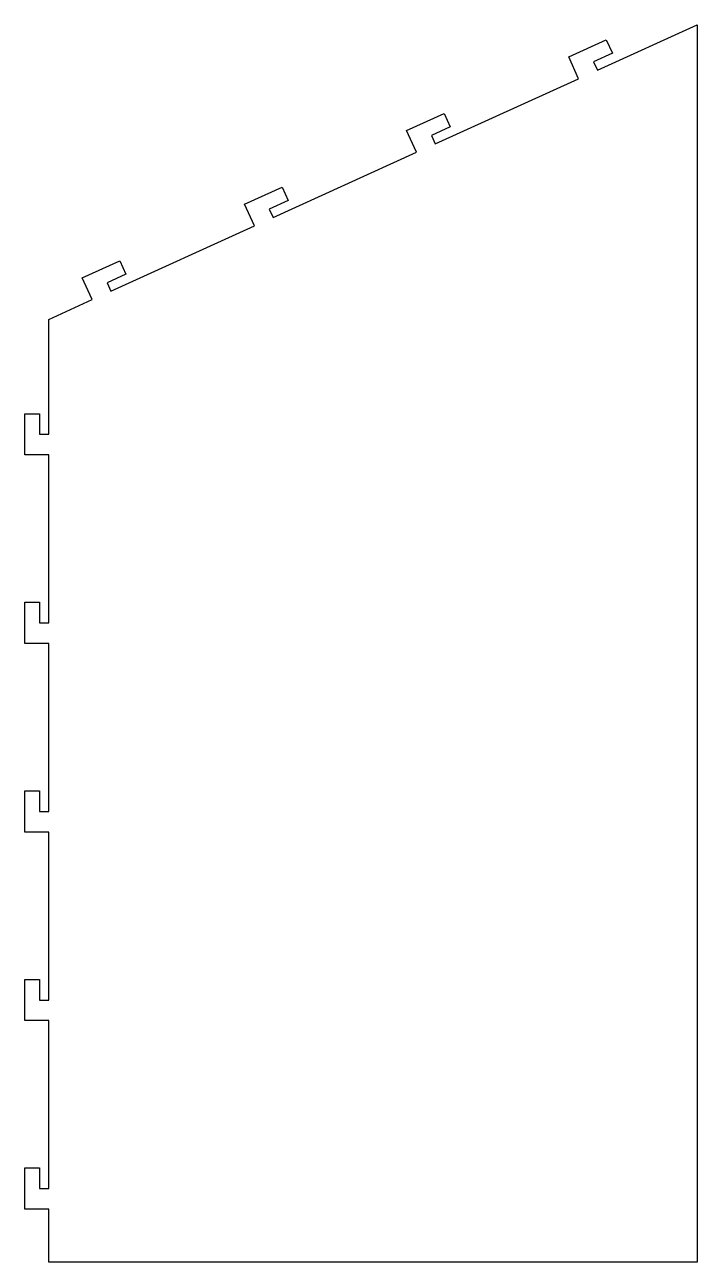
# Model space of a CAD drawing. Header units: metres. Extents: x -11.4 to 0, y 0 to 21.
import ezdxf

# ---------------------------------------------------------------- set-up
doc = ezdxf.new("R2010")
doc.units = ezdxf.units.M

msp = doc.modelspace()

# ---------------------------------------------------------------- linework, layer by layer
for p, q in [((-1.694, 20.23), (0, 21)), ((0, 21), (0, 0)), ((-2.18, 20.455), (-1.543, 20.745)), ((-1.543, 20.745), (-1.44, 20.517)), ((-2.012, 20.085), (-2.18, 20.455)), ((-1.44, 20.517), (-1.758, 20.372)), ((-1.758, 20.372), (-1.694, 20.23)), ((-4.444, 18.98), (-2.012, 20.085)), ((-4.93, 19.205), (-4.293, 19.495)), ((-4.293, 19.495), (-4.19, 19.267)), ((-4.762, 18.835), (-4.93, 19.205)), ((-4.19, 19.267), (-4.508, 19.122)), ((-4.508, 19.122), (-4.444, 18.98)), ((-7.194, 17.73), (-4.762, 18.835)), ((-7.68, 17.955), (-7.043, 18.245)), ((-7.043, 18.245), (-6.94, 18.017)), ((-7.512, 17.585), (-7.68, 17.955)), ((-6.94, 18.017), (-7.258, 17.872)), ((-7.258, 17.872), (-7.194, 17.73)), ((-9.944, 16.48), (-7.512, 17.585)), ((-10.43, 16.705), (-9.793, 16.995)), ((-9.793, 16.995), (-9.69, 16.767)), ((-10.262, 16.335), (-10.43, 16.705)), ((-9.69, 16.767), (-10.008, 16.622)), ((-10.008, 16.622), (-9.944, 16.48)), ((-11, 16), (-10.262, 16.335)), ((-11, 14.05), (-11, 16)), ((-11.406, 13.7), (-11.406, 14.4)), ((-11.406, 14.4), (-11.156, 14.4)), ((-11.156, 14.4), (-11.156, 14.05)), ((-11.156, 14.05), (-11, 14.05)), ((-11, 13.7), (-11.406, 13.7)), ((-11, 10.85), (-11, 13.7)), ((-11.406, 10.5), (-11.406, 11.2)), ((-11.406, 11.2), (-11.156, 11.2)), ((-11.156, 11.2), (-11.156, 10.85)), ((-11.156, 10.85), (-11, 10.85)), ((-11, 10.5), (-11.406, 10.5)), ((-11, 7.65), (-11, 10.5)), ((-11.406, 7.3), (-11.406, 8)), ((-11.406, 8), (-11.156, 8)), ((-11.156, 8), (-11.156, 7.65)), ((-11.156, 7.65), (-11, 7.65)), ((-11, 7.3), (-11.406, 7.3)), ((-11, 4.45), (-11, 7.3)), ((-11.406, 4.1), (-11.406, 4.8)), ((-11.406, 4.8), (-11.156, 4.8)), ((-11.156, 4.8), (-11.156, 4.45)), ((-11.156, 4.45), (-11, 4.45)), ((-11, 4.1), (-11.406, 4.1)), ((-11, 1.25), (-11, 4.1)), ((-11.406, 0.9), (-11.406, 1.6)), ((-11.406, 1.6), (-11.156, 1.6)), ((-11.156, 1.6), (-11.156, 1.25)), ((-11.156, 1.25), (-11, 1.25)), ((-11, 0.9), (-11.406, 0.9)), ((-11, 0), (-11, 0.9)), ((0, 0), (-11, 0))]:
    msp.add_line(p, q)

doc.saveas('drawing.dxf')
